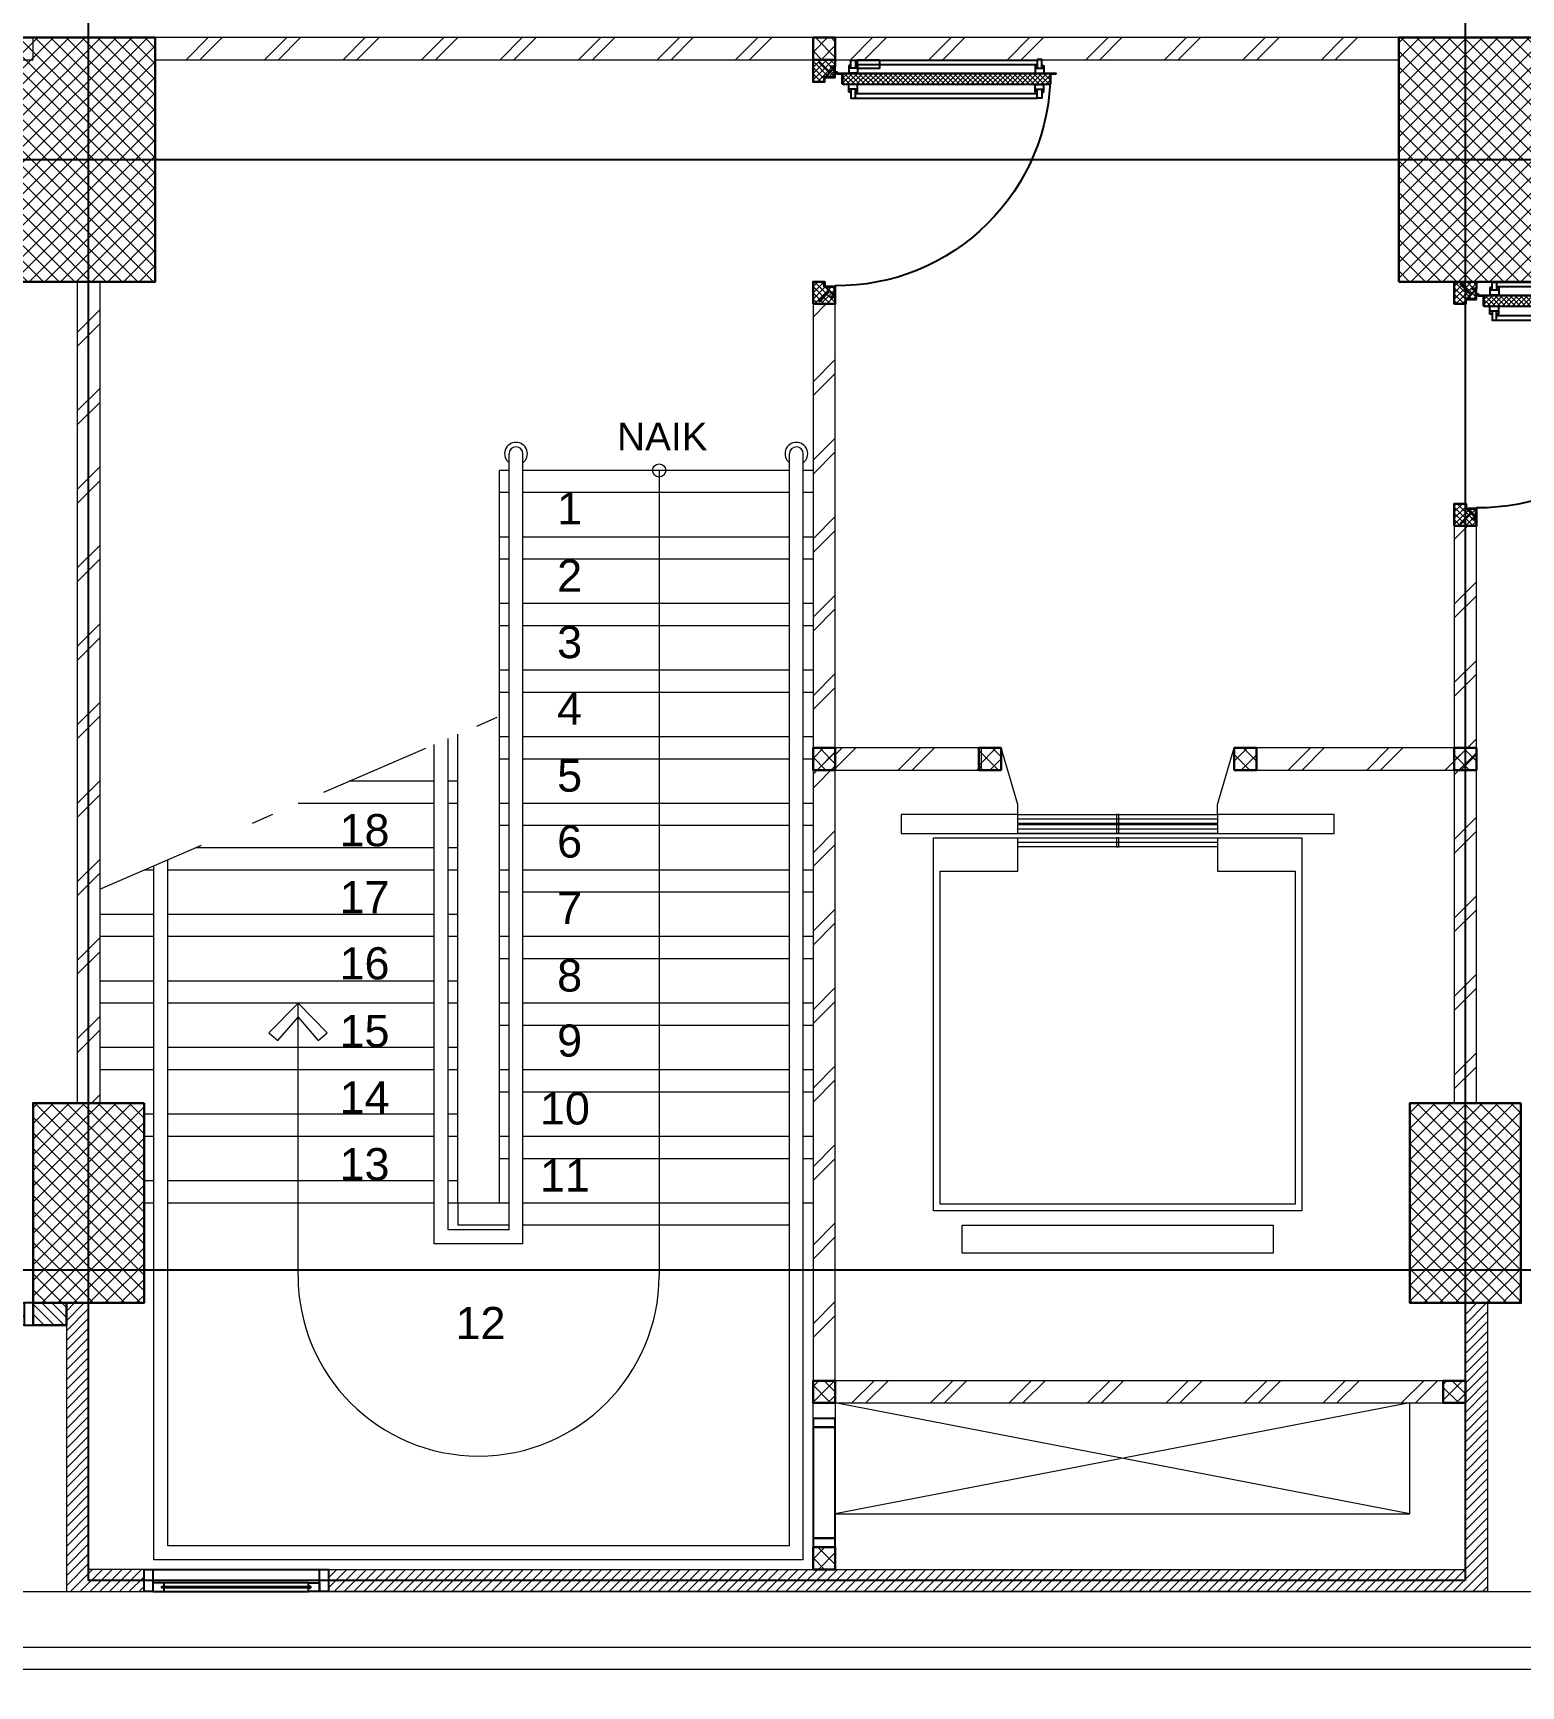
# Model space of a CAD drawing. Header units: inches. Extents: x 0 to 558, y -1 to 295.
# Drawn here: x 305.14 to 311.84, y 131.8 to 139.24 of the extents above; entities that cross this region are included whole.
import ezdxf

# ---------------------------------------------------------------- set-up
doc = ezdxf.new("R2010")
doc.units = ezdxf.units.IN
doc.header["$MEASUREMENT"] = 0
doc.linetypes.add('DASHDOT', pattern=[1, 0.5, -0.25, 0, -0.25])
for name, color, linetype, lineweight in [('ars', 11, 'Continuous', 0), ('ars @ 1', 11, 'Continuous', 0), ('ARSIR', 31, 'Continuous', 5), ('ARSIR BETON', 8, 'Continuous', 5), ('KOL', 1, 'Continuous', 30), ('KOLOM', 4, 'Continuous', 9), ('lan', 7, 'Continuous', 15), ('LIFT', 15, 'Continuous', 15), ('NOT', 7, 'Continuous', 20), ('RUMPUT', 93, 'Continuous', 0), ('SANITAIR', 15, 'Continuous', 9), ('Stair', 7, 'Continuous', 15), ('tem', 5, 'Continuous', 20)]:
    doc.layers.add(name, color=color, linetype=linetype, lineweight=lineweight)
doc.layers.add('as', color=1, linetype='Continuous', plot=False)
for name, color, linetype in [('HID', 1, 'Continuous'), ('Kusen', 30, 'Continuous'), ('STL', 6, 'Continuous')]:
    doc.layers.add(name, color=color, linetype=linetype)
doc.styles.add('RM25', font='arial.ttf')
doc.styles.get("Standard").update_dxf_attribs({"font": 'arial.ttf'})
pattern_1 = [(45, (1595.51912, -394.8452), (-0.176776695, 0.176776695), []), (45, (1595.58162, -394.8452), (-0.176776695, 0.176776695), [])]
pattern_2 = [(225, (1.1, 1e-06), (-0.014142, 0.014142), []), (135, (1.1, 1e-06), (0.014142, 0.014142), [])]
pattern_3 = [(315, (-2e-13, 1e-06), (0.014142, 0.014142), []), (45, (-2e-13, 1e-06), (-0.014142, 0.014142), [])]
pattern_4 = [(86.66969, (37.0798, 226.14725), (-0.5066041, 0.569206), [0.142875, -0.934755]), (41.66969, (37.0798, 226.14725), (-0.5066045, 0.5692064), [0.142875, -0.619125]), (131.66969, (37.0798, 226.14725), (-0.5692064, -0.5066045), [0.142875, -0.619125])]

# ---------------------------------------------------------------- blocks, each defined once
blk = doc.blocks.new('k1')
at = {"layer": 'ars'}
h = blk.add_hatch(dxfattribs=at)
h.set_pattern_fill('_USER', color=256, scale=0.05, angle=45, double=1, pattern_type=0)
h.set_pattern_definition([(45, (0, -5), (-0.03535534, 0.03535534), []), (135, (0, -5), (-0.03535534, -0.03535534), [])])
h.paths.add_polyline_path([(-0.3, -0.55), (0.3, -0.55), (0.3, 0.55), (-0.3, 0.55)])
at = {"layer": 'KOL'}
blk.add_lwpolyline([(-0.3, -0.55), (0.3, -0.55), (0.3, 0.55), (-0.3, 0.55)], close=True, dxfattribs=at)
blk = doc.blocks.new('K 10.10')
at = {"layer": 'ars'}
h = blk.add_hatch(dxfattribs=at)
h.set_pattern_fill('_USER', color=256, scale=0.05, angle=45, double=1, pattern_type=0)
h.set_pattern_definition([(45, (0, 0), (-0.035355339, 0.035355339), []), (135, (0, 0), (-0.035355339, -0.035355339), [])])
h.paths.add_polyline_path([(1560.5383, 1380.4069), (1560.6383, 1380.4069), (1560.6383, 1380.5069), (1560.5383, 1380.5069)])
at = {"layer": 'KOL'}
blk.add_lwpolyline([(1560.5383, 1380.4069), (1560.6383, 1380.4069), (1560.6383, 1380.5069), (1560.5383, 1380.5069)], close=True, dxfattribs=at)
blk = doc.blocks.new('LIFT PENUMPANG')
at = {"layer": 'LIFT'}
for points in [[(-0.7051, 1.955), (-0.7051, 1.83), (0.6949, 1.83), (0.6949, 1.955)], [(-0.8351, 1.765), (-0.8351, 0.085), (0.8249, 0.085), (0.8249, 1.765)], [(-0.8051, 1.735), (-0.8051, 0.235), (-0.4551, 0.235), (-0.4551, 0.085), (0.4449, 0.085), (0.4449, 0.235), (0.7949, 0.235), (0.7949, 1.735)], [(-0.4551, 0.085), (0.4449, 0.085), (0.4449, 0.125), (-0.4551, 0.125)], [(-0.4551, 0.105), (0.4449, 0.105), (0.4449, 0.125), (-0.4551, 0.125)], [(-0.0103, 0.125), (0, 0.125), (0, 0.085), (-0.0103, 0.085)], [(-0.4551, 0.025), (0.4449, 0.025), (0.4449, 0.065), (-0.4551, 0.065)], [(-0.4551, 0.045), (0.4449, 0.045), (0.4449, 0.065), (-0.4551, 0.065)], [(-0.4551, -0.02), (0.4449, -0.02), (0.4449, 0.02), (-0.4551, 0.02)], [(-0.4551, 0), (0.4449, 0), (0.4449, 0.02), (-0.4551, 0.02)], [(-0.0103, 0.065), (0, 0.065), (0, 0.025), (-0.0103, 0.025)], [(-0.0103, 0.02), (0, 0.02), (0, -0.02), (-0.0103, -0.02)]]:
    blk.add_lwpolyline(points, close=True, dxfattribs=at)
for points in [[(-0.4551, -0.02), (-0.9801, -0.02), (-0.9801, 0.065), (0.9699, 0.065), (0.9699, -0.02), (0.4449, -0.02)], [(-0.4551, -0.02), (-0.4551, -0.065), (-0.5301, -0.32)], [(0.4449, -0.02), (0.4449, -0.065), (0.5199, -0.32)]]:
    blk.add_lwpolyline(points, dxfattribs=at)
at = {"layer": 'KOLOM', "extrusion": (0, 0, -1), "zscale": -1, "rotation": 270}
blk.add_blockref('K 10.10', (-1379.8768, 1560.3183), dxfattribs=at)
at = {"layer": 'KOLOM', "extrusion": (0, 0, -1), "xscale": -1, "zscale": -1, "rotation": 90}
blk.add_blockref('K 10.10', (1379.887, 1560.3183), dxfattribs=at)
blk = doc.blocks.new('D-P90')
at = {"layer": 'ars'}
h = blk.add_hatch(dxfattribs=at)
h.set_pattern_fill('ANSI37', color=256, scale=0.005, angle=-90, style=0)
h.set_pattern_definition([(45, (-1350.94906, -1248.591899), (0.01122532015, -0.01122532015), []), (315, (-1350.94906, -1248.591899), (-0.01122532015, -0.01122532015), [])])
h.paths.add_polyline_path([(0.009, -0.1833, -0.414214), (0.01, -0.1843), (0.01, -1.1162, -0.414214), (0.009, -1.1172), (-0.0345, -1.1172, 0.414214), (-0.037, -1.1197), (-0.037, -1.142, -1), (-0.0385, -1.142), (-0.0385, -0.1585, -1), (-0.037, -0.1585), (-0.037, -0.1808, 0.414214), (-0.0345, -0.1833)])
at = {"layer": 'as'}
for p, q in [((-0.0395, -0.1577), (-0.0457, -0.1577)), ((-0.0425, -0.1608), (-0.0425, -0.1546))]:
    blk.add_line(p, q, dxfattribs=at)
at = {"layer": 'HID'}
for p, q in [((-0.0437, -0.1248), (-0.0915, -0.077)), ((-0.0423, -0.1234), (-0.0907, -0.075)), ((-0.0657, -0.147), (-0.023, -0.1043)), ((-0.0628, -0.147), (-0.023, -0.1072)), ((0.9657, -0.147), (0.923, -0.1043)), ((0.9628, -0.147), (0.923, -0.1072)), ((0.9423, -0.1234), (0.9907, -0.075)), ((0.9437, -0.1248), (0.9915, -0.077))]:
    blk.add_line(p, q, dxfattribs=at)
for points in [[(-0.0439, -0.1252), (-0.044, -0.1251), (-0.042, -0.1231), (-0.0419, -0.1232)], [(0.9439, -0.1252), (0.944, -0.1251), (0.942, -0.1231), (0.9419, -0.1232)]]:
    blk.add_lwpolyline(points, dxfattribs=at)
at = {"layer": 'KOL'}
blk.add_line((0.97, -0.13), (0.97, -0.15), dxfattribs=at)
at = {"layer": 'Kusen', "ltscale": 2}
for p, q in [((-0.0986, -0.2206), (-0.0986, -1.0599)), ((-0.074, -0.2106), (-0.04, -0.2106)), ((-0.074, -0.2206), (-0.074, -0.2106)), ((-0.0615, -0.2506), (-0.0615, -0.2106)), ((-0.04, -0.2506), (-0.04, -0.2106)), ((0.0455, -0.2106), (0.0115, -0.2106)), ((0.0115, -0.2506), (0.0115, -0.2106)), ((0.033, -0.2506), (0.033, -0.2106)), ((0.0455, -0.2206), (0.0455, -0.2106)), ((0.0728, -0.2206), (0.0728, -1.0599)), ((-0.0786, -0.2406), (-0.0786, -1.0599)), ((-0.074, -0.2506), (-0.074, -0.2406)), ((-0.074, -0.2506), (-0.04, -0.2506)), ((0.0455, -0.2506), (0.0115, -0.2506)), ((0.0455, -0.2506), (0.0455, -0.2406)), ((0.0528, -0.2406), (0.0528, -1.0599)), ((-0.074, -1.0499), (-0.04, -1.0499)), ((-0.074, -1.0499), (-0.074, -1.0599)), ((-0.074, -1.0799), (-0.074, -1.0899)), ((-0.074, -1.0899), (-0.04, -1.0899)), ((-0.0615, -1.0499), (-0.0615, -1.0899)), ((-0.04, -1.0499), (-0.04, -1.0899)), ((0.0455, -1.0499), (0.0115, -1.0499)), ((0.0115, -1.0499), (0.0115, -1.0899)), ((0.0455, -1.0899), (0.0115, -1.0899)), ((0.033, -1.0499), (0.033, -1.0899)), ((0.0455, -1.0499), (0.0455, -1.0599)), ((0.0455, -1.0799), (0.0455, -1.0899))]:
    blk.add_line(p, q, dxfattribs=at)
at = {"layer": 'Kusen'}
for p, q in [((-0.0422, -0.1567), (-0.0378, -0.1577)), ((-0.0419, -0.1553), (-0.0376, -0.1562))]:
    blk.add_line(p, q, dxfattribs=at)
at = {"layer": 'Kusen', "ltscale": 2}
for points in [[(-0.0986, -0.2406), (-0.0615, -0.2406), (-0.0615, -0.2206), (-0.0986, -0.2206), (-0.0986, -0.2406)], [(0.0728, -0.2406), (0.033, -0.2406), (0.033, -0.2206), (0.0728, -0.2206), (0.0728, -0.2406)], [(-0.1013, -1.0599), (-0.0615, -1.0599), (-0.0615, -1.0799), (-0.1013, -1.0799), (-0.1013, -1.0599)], [(0.0728, -1.0599), (0.033, -1.0599), (0.033, -1.0799), (0.0728, -1.0799), (0.0728, -1.0599)]]:
    blk.add_lwpolyline(points, dxfattribs=at)
at = {"layer": 'Kusen'}
blk.add_circle((-0.0425, -0.1577), 0.001, dxfattribs=at)
for radius, start, end in [(0.0025, 75.78042, 11.38506), (0.9611, 270, 0.45972)]:
    blk.add_arc((-0.0425, -0.1577), radius, start, end, dxfattribs=at)
at = {"layer": 'STL'}
for p, q in [((-0.0385, -0.1585), (-0.0385, -1.142)), ((-0.037, -0.1808), (-0.037, -0.1585)), ((-0.0345, -0.1833), (0.009, -0.1833)), ((0.01, -0.1843), (0.01, -1.1162)), ((-0.037, -1.1197), (-0.037, -1.142)), ((-0.0345, -1.1172), (0.009, -1.1172))]:
    blk.add_line(p, q, dxfattribs=at)
for points in [[(0, -0.1002), (0, -0.1032), (-0.0185, -0.1032, 0.414214), (-0.02, -0.1047), (-0.02, -0.148, -0.414214), (-0.022, -0.15), (-0.068, -0.15, -0.414214), (-0.07, -0.148), (-0.07, -0.13), (-0.067, -0.13), (-0.067, -0.1455, 0.414214), (-0.0655, -0.147), (-0.0245, -0.147, 0.414214), (-0.023, -0.1455), (-0.023, -0.1022, -0.414214), (-0.021, -0.1002)], [(0.9, -0.1002), (0.9, -0.1032), (0.9185, -0.1032, -0.414214), (0.92, -0.1047), (0.92, -0.148, 0.414214), (0.922, -0.15), (0.968, -0.15, 0.414214), (0.97, -0.148), (0.97, -0.13), (0.967, -0.13), (0.967, -0.1455, -0.414214), (0.9655, -0.147), (0.9245, -0.147, -0.414214), (0.923, -0.1455), (0.923, -0.1022, 0.414214), (0.921, -0.1002)]]:
    blk.add_lwpolyline(points, format="xyb", close=True, dxfattribs=at)
blk.add_lwpolyline([(0.009, -0.1818), (-0.0345, -0.1818, -0.414214), (-0.0355, -0.1808), (-0.0355, -0.1585, 1), (-0.04, -0.1585), (-0.04, -1.142, 1), (-0.0355, -1.142), (-0.0355, -1.1197, -0.414214), (-0.0345, -1.1187), (0.009, -1.1187, 0.414214), (0.0115, -1.1162), (0.0115, -0.1843)], format="xyb", dxfattribs=at)
for centre, radius, start, end in [((-0.0377, -0.1585), 0.00075, 0, 180), ((-0.0345, -0.1808), 0.0025, 180, 270), ((0.009, -0.1843), 0.0025, 360, 90), ((0.009, -0.1843), 0.001, 360, 90), ((0.009, -1.1162), 0.001, 270, 0), ((-0.0377, -1.142), 0.00075, 180, 0), ((-0.0345, -1.1197), 0.0025, 90, 180)]:
    blk.add_arc(centre, radius, start, end, dxfattribs=at)
blk = doc.blocks.new('PINTU DARURAT')
at = {"layer": 'ARSIR'}
h = blk.add_hatch(dxfattribs=at)
h.set_pattern_fill('_USER', color=256, scale=0.02, angle=315, style=0, double=1, pattern_type=0)
h.set_pattern_definition(pattern_3)
edge = h.paths.add_edge_path()
edge.add_line((0, 0), (0.1, 0))
edge.add_line((0.1, 0), (0.1, 0.0502))
edge.add_line((0.1, 0.0502), (0.077, 0.0502))
edge.add_line((0.077, 0.0502), (0.077, 0.0955))
edge.add_arc((0.0755, 0.0955), 0.0015, 360, 450)
edge.add_line((0.0755, 0.097), (0.0345, 0.097))
edge.add_arc((0.0345, 0.0955), 0.0015, 90, 180)
edge.add_line((0.033, 0.0955), (0.033, 0.08))
edge.add_line((0.033, 0.08), (0.03, 0.08))
edge.add_line((0.03, 0.08), (0.03, 0.1))
edge.add_line((0.03, 0.1), (0, 0.1))
edge.add_line((0, 0.1), (0, 0))
h = blk.add_hatch(dxfattribs=at)
h.set_pattern_fill('_USER', color=256, scale=0.02, angle=315, style=0, double=1, pattern_type=0)
h.set_pattern_definition(pattern_3)
edge = h.paths.add_edge_path()
edge.add_line((0, 0), (0.1, 0))
edge.add_line((0.1, 0), (0.1, 0.0502))
edge.add_line((0.1, 0.0502), (0.077, 0.0502))
edge.add_line((0.077, 0.0502), (0.077, 0.0955))
edge.add_arc((0.0755, 0.0955), 0.0015, 360, 450)
edge.add_line((0.0755, 0.097), (0.0345, 0.097))
edge.add_arc((0.0345, 0.0955), 0.0015, 90, 180)
edge.add_line((0.033, 0.0955), (0.033, 0.08))
edge.add_line((0.033, 0.08), (0.03, 0.08))
edge.add_line((0.03, 0.08), (0.03, 0.1))
edge.add_line((0.03, 0.1), (0, 0.1))
edge.add_line((0, 0.1), (0, 0))
h = blk.add_hatch(dxfattribs=at)
h.set_pattern_fill('_USER', color=256, scale=0.02, angle=315, style=0, double=1, pattern_type=0)
h.set_pattern_definition(pattern_2)
edge = h.paths.add_edge_path()
edge.add_line((1.1, 0), (1, 0))
edge.add_line((1, 0), (1, 0.0502))
edge.add_line((1, 0.0502), (1.023, 0.0502))
edge.add_line((1.023, 0.0502), (1.023, 0.0955))
edge.add_arc((1.0245, 0.0955), 0.0015, -630, -540, ccw=False)
edge.add_line((1.0245, 0.097), (1.0655, 0.097))
edge.add_arc((1.0655, 0.0955), 0.0015, -360, -270, ccw=False)
edge.add_line((1.067, 0.0955), (1.067, 0.08))
edge.add_line((1.067, 0.08), (1.07, 0.08))
edge.add_line((1.07, 0.08), (1.07, 0.1))
edge.add_line((1.07, 0.1), (1.1, 0.1))
edge.add_line((1.1, 0.1), (1.1, 0))
h = blk.add_hatch(dxfattribs=at)
h.set_pattern_fill('_USER', color=256, scale=0.02, angle=315, style=0, double=1, pattern_type=0)
h.set_pattern_definition(pattern_2)
edge = h.paths.add_edge_path()
edge.add_line((1.1, 0), (1, 0))
edge.add_line((1, 0), (1, 0.0502))
edge.add_line((1, 0.0502), (1.023, 0.0502))
edge.add_line((1.023, 0.0502), (1.023, 0.0955))
edge.add_arc((1.0245, 0.0955), 0.0015, -630, -540, ccw=False)
edge.add_line((1.0245, 0.097), (1.0655, 0.097))
edge.add_arc((1.0655, 0.0955), 0.0015, -360, -270, ccw=False)
edge.add_line((1.067, 0.0955), (1.067, 0.08))
edge.add_line((1.067, 0.08), (1.07, 0.08))
edge.add_line((1.07, 0.08), (1.07, 0.1))
edge.add_line((1.07, 0.1), (1.1, 0.1))
edge.add_line((1.1, 0.1), (1.1, 0))
at = {"layer": 'KOL'}
blk.add_line((1.1, 0.1), (1.1, 0), dxfattribs=at)
blk.add_line((1.1, 0.1), (1.1, 0), dxfattribs=at)
blk.add_line((1.1, 0.1), (1.1, 0), dxfattribs=at)
blk.add_line((1.1, 0.1), (1.1, 0), dxfattribs=at)
for points in [[(0, 0), (0.1, 0), (0.1, 0.0502), (0.077, 0.0502), (0.077, 0.0955, 0.414214), (0.0755, 0.097), (0.0345, 0.097, 0.414214), (0.033, 0.0955), (0.033, 0.08), (0.03, 0.08), (0.03, 0.1), (0, 0.1)], [(0, 0), (0.1, 0), (0.1, 0.0502), (0.077, 0.0502), (0.077, 0.0955, 0.414214), (0.0755, 0.097), (0.0345, 0.097, 0.414214), (0.033, 0.0955), (0.033, 0.08), (0.03, 0.08), (0.03, 0.1), (0, 0.1)], [(1.1, 0), (1, 0), (1, 0.0502), (1.023, 0.0502), (1.023, 0.0955, -0.414214), (1.0245, 0.097), (1.0655, 0.097, -0.414214), (1.067, 0.0955), (1.067, 0.08), (1.07, 0.08), (1.07, 0.1), (1.1, 0.1)], [(1.1, 0), (1, 0), (1, 0.0502), (1.023, 0.0502), (1.023, 0.0955, -0.414214), (1.0245, 0.097), (1.0655, 0.097, -0.414214), (1.067, 0.0955), (1.067, 0.08), (1.07, 0.08), (1.07, 0.1), (1.1, 0.1)]]:
    blk.add_lwpolyline(points, format="xyb", close=True, dxfattribs=at)
at = {"layer": 'Kusen', "xscale": -1, "rotation": 180}
blk.add_blockref('D-P90', (0.1, -0.05), dxfattribs=at)
blk = doc.blocks.new('k3')
at = {"layer": 'ars'}
h = blk.add_hatch(dxfattribs=at)
h.set_pattern_fill('_USER', color=256, scale=0.05, angle=45, double=1, pattern_type=0)
h.set_pattern_definition([(45, (0, -5.05), (-0.03535534, 0.03535534), []), (135, (0, -5.05), (-0.03535534, -0.03535534), [])])
h.paths.add_polyline_path([(-0.25, -0.45), (0.25, -0.45), (0.25, 0.45), (-0.25, 0.45)])
at = {"layer": 'KOL'}
blk.add_lwpolyline([(-0.25, -0.45), (0.25, -0.45), (0.25, 0.45), (-0.25, 0.45)], close=True, dxfattribs=at)
blk = doc.blocks.new('T. J2')
at = {"layer": 'Kusen'}
for p, q in [((-0.3692, 0.1), (0.2808, 0.1)), ((-0.4192, 0), (0.3308, 0)), ((0.2808, 0.06), (-0.3692, 0.06))]:
    blk.add_line(p, q, dxfattribs=at)
for points in [[(-0.4592, 0), (-0.4192, 0), (-0.4192, 0.1), (-0.4592, 0.1)], [(0.3308, 0), (0.3708, 0), (0.3708, 0.1), (0.3308, 0.1)]]:
    blk.add_lwpolyline(points, close=True, dxfattribs=at)
for points in [[(-0.3692, 0.0775), (-0.3692, 0.06), (-0.4192, 0.06), (-0.4192, 0.1), (-0.3692, 0.1), (-0.3692, 0.0825), (-0.3792, 0.0825), (-0.3792, 0.0775), (-0.3692, 0.0775)], [(0.2808, 0.0775), (0.2808, 0.06), (0.3308, 0.06), (0.3308, 0.1), (0.2808, 0.1), (0.2808, 0.0825), (0.2908, 0.0825), (0.2908, 0.0775), (0.2808, 0.0775)]]:
    blk.add_lwpolyline(points, dxfattribs=at)
at = {"layer": 'Kusen', "color": 141}
blk.add_lwpolyline([(-0.3792, 0.0775), (0.2908, 0.0775), (0.2908, 0.0825), (-0.3792, 0.0825)], close=True, dxfattribs=at)
blk = doc.blocks.new('P.SHAFT')
for points in [[(-0.05, 0.54), (-0.05, 0.58), (0.05, 0.58), (0.05, 0.54)], [(-0.05, 0.04), (-0.05, 0.54), (0.05, 0.54), (0.05, 0.04)], [(-0.05, 0), (-0.05, 0.04), (0.05, 0.04), (0.05, 0)]]:
    blk.add_lwpolyline(points, close=True)
blk = doc.blocks.new('BV 241')
at = {"layer": 'Kusen'}
for p, q in [((-1.115, 0.1), (-0.465, 0.1)), ((0.325, 0.1), (-0.325, 0.1)), ((1.115, 0.1), (0.465, 0.1)), ((-0.415, 0), (-1.165, 0)), ((-0.465, 0.06), (-1.115, 0.06)), ((-0.375, 0), (0.375, 0)), ((-0.325, 0.06), (0.325, 0.06)), ((0.465, 0.06), (1.115, 0.06)), ((0.415, 0), (1.165, 0))]:
    blk.add_line(p, q, dxfattribs=at)
for points in [[(-1.205, 0), (-1.165, 0), (-1.165, 0.1), (-1.205, 0.1)], [(-0.375, 0), (-0.415, 0), (-0.415, 0.1), (-0.375, 0.1)], [(0.415, 0), (0.375, 0), (0.375, 0.1), (0.415, 0.1)], [(1.205, 0), (1.165, 0), (1.165, 0.1), (1.205, 0.1)]]:
    blk.add_lwpolyline(points, close=True, dxfattribs=at)
for points in [[(-1.115, 0.0775), (-1.115, 0.06), (-1.165, 0.06), (-1.165, 0.1), (-1.115, 0.1), (-1.115, 0.0825), (-1.125, 0.0825), (-1.125, 0.0775), (-1.115, 0.0775)], [(-0.465, 0.0775), (-0.465, 0.06), (-0.415, 0.06), (-0.415, 0.1), (-0.465, 0.1), (-0.465, 0.0825), (-0.455, 0.0825), (-0.455, 0.0775), (-0.465, 0.0775)], [(-0.325, 0.0775), (-0.325, 0.06), (-0.375, 0.06), (-0.375, 0.1), (-0.325, 0.1), (-0.325, 0.0825), (-0.335, 0.0825), (-0.335, 0.0775), (-0.325, 0.0775)], [(0.325, 0.0775), (0.325, 0.06), (0.375, 0.06), (0.375, 0.1), (0.325, 0.1), (0.325, 0.0825), (0.335, 0.0825), (0.335, 0.0775), (0.325, 0.0775)], [(0.465, 0.0775), (0.465, 0.06), (0.415, 0.06), (0.415, 0.1), (0.465, 0.1), (0.465, 0.0825), (0.455, 0.0825), (0.455, 0.0775), (0.465, 0.0775)], [(1.115, 0.0775), (1.115, 0.06), (1.165, 0.06), (1.165, 0.1), (1.115, 0.1), (1.115, 0.0825), (1.125, 0.0825), (1.125, 0.0775), (1.115, 0.0775)]]:
    blk.add_lwpolyline(points, dxfattribs=at)
at = {"layer": 'Kusen', "color": 141}
for points in [[(-1.125, 0.0775), (-0.455, 0.0775), (-0.455, 0.0825), (-1.125, 0.0825)], [(0.335, 0.0775), (-0.335, 0.0775), (-0.335, 0.0825), (0.335, 0.0825)], [(1.125, 0.0775), (0.455, 0.0775), (0.455, 0.0825), (1.125, 0.0825)]]:
    blk.add_lwpolyline(points, close=True, dxfattribs=at)
blk = doc.blocks.new('DEN-1 BLOK 2')
at = {"layer": 'ars'}
h = blk.add_hatch(dxfattribs=at)
h.set_pattern_fill('TEMBOK', color=256, scale=0.25)
h.set_pattern_definition([(45, (2e-09, -0.345), (-0.1767767, 0.1767767), []), (45, (0.0625, -0.345), (-0.1767767, 0.1767767), [])])
h.paths.add_polyline_path([(9.75, 5.205), (12.15, 5.205), (12.15, 5.105), (9.75, 5.105)])
h = blk.add_hatch(dxfattribs=at)
h.set_pattern_fill('TEMBOK', color=256, scale=0.25)
h.set_pattern_definition([(45, (6.2, -0.345), (-0.1767767, 0.1767767), []), (45, (6.2625, -0.345), (-0.1767767, 0.1767767), [])])
h.paths.add_polyline_path([(15.6622, 5.205), (15.6622, 5.105), (12.7, 5.105), (12.7, 5.205)])
h = blk.add_hatch(dxfattribs=at)
h.set_pattern_fill('TEMBOK', color=256, scale=0.25)
h.set_pattern_definition([(45, (8.83783, -0.345), (-0.1767767, 0.1767767), []), (45, (8.90033, -0.345), (-0.1767767, 0.1767767), [])])
h.paths.add_polyline_path([(18.3, 5.205), (18.3, 5.105), (15.7622, 5.105), (15.7622, 5.205)])
h = blk.add_hatch(dxfattribs=at)
h.set_pattern_fill('ANSI31', color=256, scale=0.01, style=0)
h.set_pattern_definition([(315, (-2.77, -0.495), (-0.02245064, -0.02245064), [])])
h.paths.add_polyline_path([(12.15, -0.495), (12.3, -0.495), (12.3, -0.595), (12.15, -0.595)])
h = blk.add_hatch(dxfattribs=at)
h.set_pattern_fill('ANSI31', color=256, scale=0.25, style=0)
h.set_pattern_definition([(225, (12.65, -0.495), (0.0220971, -0.0220971), [])])
edge = h.paths.add_edge_path()
edge.add_line((12.3, -0.495), (12.3, -1.795))
edge.add_line((12.3, -1.795), (12.65, -1.795))
edge.add_line((12.65, -1.795), (12.65, -1.695))
edge.add_line((12.65, -1.695), (12.4, -1.695))
edge.add_line((12.4, -1.695), (12.4, -0.495))
edge.add_line((12.4, -0.495), (12.3, -0.495))
h = blk.add_hatch(dxfattribs=at)
h.set_pattern_fill('ANSI31', color=256, scale=0.25, style=0)
h.set_pattern_definition([(225, (18.699998, -0.495), (0.02209709, -0.02209709), [])])
h.paths.add_polyline_path([(13.48, -1.795), (13.48, -1.695), (18.6, -1.695), (18.6, -0.495), (18.7, -0.495), (18.7, -1.795)])
at = {"layer": 'ars @ 1'}
h = blk.add_hatch(dxfattribs=at)
h.set_pattern_fill('TEMBOK', color=256, scale=0.25)
h.set_pattern_definition(pattern_1)
h.paths.add_polyline_path([(12.35, 4.105), (12.45, 4.105), (12.45, 0.405), (12.35, 0.405)])
h = blk.add_hatch(dxfattribs=at)
h.set_pattern_fill('TEMBOK', color=256, scale=0.25)
h.set_pattern_definition([(45, (1595.51912, -394.8452), (-0.176776695, 0.176776695), []), (45, (1595.58162, -394.8452), (-0.176776695, 0.176776695), [])])
h.paths.add_polyline_path([(15.7622, 4.005), (15.6622, 4.005), (15.6622, -0.845), (15.7622, -0.845)])
h = blk.add_hatch(dxfattribs=at)
h.set_pattern_fill('TEMBOK', color=256, scale=0.25)
h.set_pattern_definition(pattern_1)
h.paths.add_polyline_path([(18.65, 3.005), (18.55, 3.005), (18.55, 0.405), (18.65, 0.405)])
h = blk.add_hatch(dxfattribs=at)
h.set_pattern_fill('TEMBOK', color=256, scale=0.25)
h.set_pattern_definition([(45, (1595.53129, -394.8452), (-0.176776695, 0.176776695), []), (45, (1595.59379, -394.8452), (-0.176776695, 0.176776695), [])])
h.paths.add_polyline_path([(15.7622, 2.005), (15.7622, 1.905), (16.4211, 1.905), (16.4211, 2.005)])
h = blk.add_hatch(dxfattribs=at)
h.set_pattern_fill('TEMBOK', color=256, scale=0.25)
h.set_pattern_definition(pattern_1)
h.paths.add_polyline_path([(17.6589, 2.005), (17.6589, 1.905), (18.55, 1.905), (18.55, 2.005)])
h = blk.add_hatch(dxfattribs=at)
h.set_pattern_fill('TEMBOK', color=256, scale=0.25)
h.set_pattern_definition([(45, (-116.45885, -3.00558), (-0.1767767, 0.1767767), []), (45, (-116.39635, -3.00558), (-0.1767767, 0.1767767), [])])
h.paths.add_polyline_path([(18.5, -0.945), (18.5, -0.845), (15.7622, -0.845), (15.7622, -0.945)])
at = {"layer": 'ars'}
for p, q in [((14.2934, -0.1662), (14.2934, 3.33)), ((14.3559, -0.2287), (14.3559, 3.33)), ((15.5559, -1.5887), (15.5559, 3.33)), ((15.6184, -1.6512), (15.6184, 3.33)), ((14.2934, 3.155), (14.2497, 3.155)), ((15.5559, 3.155), (14.3559, 3.155)), ((15.6622, 3.155), (15.6184, 3.155)), ((14.2934, 2.855), (14.2497, 2.855)), ((15.5559, 2.855), (14.3559, 2.855)), ((15.6622, 2.855), (15.6184, 2.855)), ((14.2934, 2.555), (14.2497, 2.555)), ((15.5559, 2.555), (14.3559, 2.555)), ((15.6622, 2.555), (15.6184, 2.555)), ((14.2934, 2.255), (14.2497, 2.255)), ((15.5559, 2.255), (14.3559, 2.255)), ((15.6622, 2.255), (15.6184, 2.255)), ((13.9563, -0.2287), (13.9563, 2.0204)), ((14.0188, -0.1662), (14.0188, 2.0475)), ((14.2934, 1.955), (14.2497, 1.955)), ((15.5559, 1.955), (14.3559, 1.955)), ((15.6622, 1.955), (15.6184, 1.955)), ((13.9563, 1.855), (13.5741, 1.855)), ((14.0625, 1.855), (14.0188, 1.855)), ((14.2934, 1.655), (14.2497, 1.655)), ((15.5559, 1.655), (14.3559, 1.655)), ((15.6622, 1.655), (15.6184, 1.655)), ((12.7563, -1.5887), (12.7563, 1.501)), ((13.9563, 1.555), (12.881, 1.555)), ((14.0625, 1.555), (14.0188, 1.555)), ((12.6938, -1.6512), (12.6938, 1.4739)), ((14.2934, 1.355), (14.2497, 1.355)), ((15.5559, 1.355), (14.3559, 1.355)), ((15.6622, 1.355), (15.6184, 1.355)), ((12.6938, 1.255), (12.45, 1.255)), ((13.9563, 1.255), (12.7563, 1.255)), ((14.0625, 1.255), (14.0188, 1.255)), ((14.2934, 1.055), (14.2497, 1.055)), ((15.5559, 1.055), (14.3559, 1.055)), ((15.6622, 1.055), (15.6184, 1.055)), ((12.6938, 0.955), (12.45, 0.955)), ((13.9563, 0.955), (12.7563, 0.955)), ((14.0625, 0.955), (14.0188, 0.955)), ((14.2934, 0.755), (14.2497, 0.755)), ((15.5559, 0.755), (14.3559, 0.755)), ((15.6622, 0.755), (15.6184, 0.755)), ((12.6938, 0.655), (12.45, 0.655)), ((13.9563, 0.655), (12.7563, 0.655)), ((14.0625, 0.655), (14.0188, 0.655)), ((14.2934, 0.455), (14.2497, 0.455)), ((15.5559, 0.455), (14.3559, 0.455)), ((15.6622, 0.455), (15.6184, 0.455)), ((12.6938, 0.355), (12.65, 0.355)), ((13.9563, 0.355), (12.7563, 0.355)), ((14.0625, 0.355), (14.0188, 0.355)), ((14.2934, 0.155), (14.2497, 0.155)), ((15.5559, 0.155), (14.3559, 0.155)), ((15.6622, 0.155), (15.6184, 0.155)), ((12.6938, 0.055), (12.65, 0.055)), ((13.9563, 0.055), (12.7563, 0.055)), ((14.0625, 0.055), (14.0188, 0.055)), ((14.0625, -0.045), (14.0625, -0.145)), ((14.2934, -0.145), (14.0625, -0.145)), ((15.5559, -0.145), (14.3559, -0.145)), ((14.2934, -0.1662), (14.0188, -0.1662)), ((14.3559, -0.2287), (13.9563, -0.2287)), ((15.5559, -1.5887), (12.7563, -1.5887)), ((15.6184, -1.6512), (12.6938, -1.6512))]:
    blk.add_line(p, q, dxfattribs=at)
for centre, radius, start, end in [((14.3247, 3.33), 0.0512, 307.57187, 232.42813), ((14.3247, 3.33), 0.0312, 0, 180), ((15.5872, 3.33), 0.0512, 307.57187, 232.42813), ((15.5872, 3.33), 0.0312, 0, 180)]:
    blk.add_arc(centre, radius, start, end, dxfattribs=at)
at = {"layer": 'as'}
for p, q in [((12.4, -1.745), (12.4, 12.755)), ((18.6, -1.745), (18.6, 12.755)), ((0, 4.655), (86.8, 4.655)), ((0, -0.345), (86.8, -0.345)), ((18.6, -1.745), (12.4, -1.745))]:
    blk.add_line(p, q, dxfattribs=at)
at = {"layer": 'KOL'}
blk.add_lwpolyline([(12.15, -0.495), (12.3, -0.495), (12.3, -0.595), (12.15, -0.595)], close=True, dxfattribs=at)
at = {"layer": 'Kusen'}
blk.add_lwpolyline([(15.9622, 5.105), (15.9622, 5.065), (15.8622, 5.065), (15.8622, 5.105)], close=True, dxfattribs=at)
at = {"layer": 'lan'}
for p, q in [((14.2934, 3.255), (14.2497, 3.255)), ((14.2497, -0.045), (14.2497, 3.255)), ((15.5559, 3.255), (14.3559, 3.255)), ((14.9691, 3.255), (14.9691, -0.3716)), ((15.6622, 3.255), (15.6184, 3.255)), ((14.2934, 2.955), (14.2497, 2.955)), ((15.5559, 2.955), (14.3559, 2.955)), ((15.6622, 2.955), (15.6184, 2.955)), ((14.2934, 2.655), (14.2497, 2.655)), ((15.5559, 2.655), (14.3559, 2.655)), ((15.6622, 2.655), (15.6184, 2.655)), ((14.2934, 2.355), (14.2497, 2.355)), ((15.5559, 2.355), (14.3559, 2.355)), ((15.6622, 2.355), (15.6184, 2.355)), ((14.0625, -0.045), (14.0625, 2.0664)), ((14.2934, 2.055), (14.2497, 2.055)), ((15.5559, 2.055), (14.3559, 2.055)), ((15.6622, 2.055), (15.6184, 2.055)), ((13.9563, 1.755), (13.343, 1.755)), ((14.0625, 1.755), (14.0188, 1.755)), ((14.2934, 1.755), (14.2497, 1.755)), ((15.5559, 1.755), (14.3559, 1.755)), ((15.6622, 1.755), (15.6184, 1.755)), ((12.6938, 1.455), (12.65, 1.455)), ((13.9563, 1.455), (12.7563, 1.455)), ((14.0625, 1.455), (14.0188, 1.455)), ((14.2934, 1.455), (14.2497, 1.455)), ((15.5559, 1.455), (14.3559, 1.455)), ((15.6622, 1.455), (15.6184, 1.455)), ((12.6938, 1.155), (12.45, 1.155)), ((13.9563, 1.155), (12.7563, 1.155)), ((14.0625, 1.155), (14.0188, 1.155)), ((14.2934, 1.155), (14.2497, 1.155)), ((15.5559, 1.155), (14.3559, 1.155)), ((15.6622, 1.155), (15.6184, 1.155)), ((12.6938, 0.855), (12.45, 0.855)), ((13.9563, 0.855), (12.7563, 0.855)), ((13.343, -0.3716), (13.343, 0.855)), ((14.0625, 0.855), (14.0188, 0.855)), ((14.2934, 0.855), (14.2497, 0.855)), ((15.5559, 0.855), (14.3559, 0.855)), ((15.6622, 0.855), (15.6184, 0.855)), ((12.6938, 0.555), (12.45, 0.555)), ((13.9563, 0.555), (12.7563, 0.555)), ((14.0625, 0.555), (14.0188, 0.555)), ((14.2934, 0.555), (14.2497, 0.555)), ((15.5559, 0.555), (14.3559, 0.555)), ((15.6622, 0.555), (15.6184, 0.555)), ((12.6938, 0.255), (12.65, 0.255)), ((13.9563, 0.255), (12.7563, 0.255)), ((14.0625, 0.255), (14.0188, 0.255)), ((14.2934, 0.255), (14.2497, 0.255)), ((15.5559, 0.255), (14.3559, 0.255)), ((15.6622, 0.255), (15.6184, 0.255)), ((12.6938, -0.045), (12.65, -0.045)), ((13.9563, -0.045), (12.7563, -0.045)), ((14.2934, -0.045), (14.0188, -0.045)), ((15.5559, -0.045), (14.3559, -0.045)), ((15.6622, -0.045), (15.6184, -0.045)), ((0.45, -1.795), (86.35, -1.795))]:
    blk.add_line(p, q, dxfattribs=at)
at = {"layer": 'lan', "linetype": 'DASHDOT'}
blk.add_line((12.45, 1.3684), (14.2761, 2.1589), dxfattribs=at)
at = {"layer": 'lan', "linetype": 'Continuous'}
for p, q in [((18.35, -1.445), (18.35, -0.945)), ((15.7622, -1.445), (18.35, -1.445))]:
    blk.add_line(p, q, dxfattribs=at)
at = {"layer": 'lan', "ltscale": 2}
blk.add_lwpolyline([(13.4344, 0.6871), (13.4738, 0.7212), (13.343, 0.855), (13.2122, 0.7213), (13.2516, 0.6872), (13.343, 0.7927), (13.4344, 0.6871)], close=True, dxfattribs=at)
at = {"layer": 'lan', "linetype": 'Continuous'}
for points in [[(18.35, -1.445), (15.7622, -0.945)], [(18.35, -0.945), (15.7622, -1.445)]]:
    blk.add_lwpolyline(points, dxfattribs=at)
at = {"layer": 'lan'}
blk.add_arc((14.1561, -0.3716), 0.813, 180, 0, dxfattribs=at)
at = {"layer": 'SANITAIR'}
for p, q in [((0.45, -2.045), (86.35, -2.045)), ((0.45, -2.145), (86.35, -2.145))]:
    blk.add_line(p, q, dxfattribs=at)
at = {"layer": 'Stair'}
blk.add_circle((14.9691, 3.255), 0.0296, dxfattribs=at)
at = {"layer": 'tem'}
for points in [[(9.75, 5.205), (9.75, 5.105), (12.15, 5.105), (12.15, 5.205)], [(13.48, -1.795), (13.48, -1.695), (18.6, -1.695), (18.6, -0.495), (18.7, -0.495), (18.7, -1.795)], [(18.5, -0.945), (18.5, -0.845), (15.7622, -0.845), (15.7622, -0.945)]]:
    blk.add_lwpolyline(points, close=True, dxfattribs=at)
at = {"layer": 'tem', "ltscale": 2}
for points in [[(12.7, 5.205), (12.7, 5.105), (15.6622, 5.105), (15.6622, 5.205)], [(15.7622, 5.205), (15.7622, 5.105), (18.3, 5.105), (18.3, 5.205)], [(12.35, 4.105), (12.45, 4.105), (12.45, 0.405), (12.35, 0.405)], [(15.7622, 4.005), (15.6622, 4.005), (15.6622, -0.845), (15.7622, -0.845)], [(18.65, 3.005), (18.55, 3.005), (18.55, 0.405), (18.65, 0.405)], [(15.7622, 2.005), (15.7622, 1.905), (16.4211, 1.905), (16.4211, 2.005)], [(17.6589, 2.005), (17.6589, 1.905), (18.55, 1.905), (18.55, 2.005)], [(15.7622, -1.015), (15.6622, -1.015), (15.6622, -0.945), (15.7622, -0.945)]]:
    blk.add_lwpolyline(points, close=True, dxfattribs=at)
at = {"layer": 'tem'}
blk.add_lwpolyline([(12.3, -0.495), (12.3, -1.795), (12.65, -1.795), (12.65, -1.695), (12.4, -1.695), (12.4, -0.495), (12.3, -0.495)], dxfattribs=at)
at = {"color": 2, "rotation": 270}
for p in [(15.6622, 5.105), (18.55, 4.105)]:
    blk.add_blockref('PINTU DARURAT', p, dxfattribs=at)
at = {"xscale": -1, "rotation": 180}
blk.add_blockref('LIFT PENUMPANG', (17.0391, 1.685), dxfattribs=at)
at = {"layer": 'KOL'}
for p in [(12.4, 4.655), (18.6, 4.655)]:
    blk.add_blockref('k1', p, dxfattribs=at)
at = {"layer": 'KOL', "rotation": 180}
for p in [(12.4, -0.045), (18.6, -0.045)]:
    blk.add_blockref('k3', p, dxfattribs=at)
at = {"layer": 'KOLOM', "extrusion": (0, 0, -1), "zscale": -1}
for p in [(-1576.3005, -1375.3019), (-1576.3005, -1381.3519), (-1579.1383, -1381.3519), (-1576.3005, -1382.1019)]:
    blk.add_blockref('K 10.10', p, dxfattribs=at)
at = {"layer": 'KOLOM', "extrusion": (0, 0, -1), "zscale": -1, "rotation": 90}
for p in [(1364.7447, -1558.6333), (1361.8569, -1558.6333)]:
    blk.add_blockref('K 10.10', p, dxfattribs=at)
at = {"layer": 'Kusen', "xscale": -1, "rotation": 180}
for name, p in [('BV 241', (10.945, -0.495)), ('T. J2', (13.1092, -1.695)), ('T. J2', (13.1092, -1.695))]:
    blk.add_blockref(name, p, dxfattribs=at)
at = {"layer": 'Kusen', "color": 2, "xscale": -1, "rotation": 2.279055016707332e-05}
blk.add_blockref('P.SHAFT', (15.7122, -1.595), dxfattribs=at)
at = {"layer": 'NOT', "insert": (14.7523, 3.4703), "char_height": 0.125, "attachment_point": 1, "style": 'RM25'}
blk.add_mtext_dynamic_manual_height_columns('\\pi0.027505;NAIK', width=0.448939, gutter_width=1.25, heights=[0], dxfattribs=at)
at = {"layer": 'NOT', "attachment_point": 7}
for s, insert, char_height in [('1', (14.5099, 3.0121), 0.1448), ('2', (14.5099, 2.7084), 0.1448), ('3', (14.5099, 2.4073), 0.1448), ('4', (14.5099, 2.1094), 0.1448), ('5', (14.5099, 1.8061), 0.1448), ('18', (13.53, 1.5604), 0.14482), ('6', (14.5099, 1.5091), 0.1448), ('17', (13.53, 1.2604), 0.14482), ('7', (14.5099, 1.2122), 0.1448), ('16', (13.53, 0.9604), 0.14482), ('8', (14.5099, 0.9057), 0.1448), ('15', (13.53, 0.6558), 0.14482), ('9', (14.5099, 0.6126), 0.1448), ('14', (13.53, 0.3583), 0.14482), ('10', (14.4325, 0.3069), 0.14482), ('13', (13.53, 0.0556), 0.14482), ('11', (14.4325, 0.0069), 0.14482), ('\\pi0.056192;12', (13.9961, -0.6577), 0.144817)]:
    blk.add_mtext_dynamic_manual_height_columns(s, width=0.304716, gutter_width=1, heights=[0], dxfattribs=dict(at, insert=insert, char_height=char_height))

msp = doc.modelspace()

# ---------------------------------------------------------------- hatches: boundary and pattern name
at = {"layer": 'ARSIR'}
h = msp.add_hatch(dxfattribs=at)
h.set_pattern_fill('AR-HBONE', color=256, scale=0.1, style=0)
h.set_pattern_definition([(48.3303, (269.9467, 118.0756), (-0.0328619, 0.5647301), [1.2, -0.4]), (138.3303, (270.2126, 118.37438), (-0.0328619, 0.5647301), [1.2, -0.4])])
edge = h.paths.add_edge_path()
edge.add_line((395.42, 171.6524), (394.22, 171.6524))
edge.add_line((394.22, 171.6524), (394.22, 133.2715))
edge.add_arc((380.22, 133.2715), 14, 270, 360, ccw=False)
edge.add_line((380.22, 119.2715), (283.2125, 119.2715))
edge.add_line((283.2125, 119.2715), (283.2125, 118.0715))
edge.add_line((283.2125, 118.0715), (380.22, 118.0715))
edge.add_arc((380.22, 133.2715), 15.2, 270, 360)
edge.add_line((395.42, 133.2715), (395.42, 171.6524))
at = {"layer": 'ARSIR BETON'}
h = msp.add_hatch(dxfattribs=at)
h.set_pattern_fill('AR-HBONE', color=256, scale=0.004, style=0)
h.set_pattern_definition([(45, (37.0798, 226.14725), (6e-17, 0.5747364), [1.2192, -0.4064]), (135, (37.36716, 226.4346), (6e-17, 0.5747364), [1.2192, -0.4064])])
edge = h.paths.add_edge_path()
edge.add_arc((191.2828, 190.0679), 14, 90, 180)
edge.add_line((177.2828, 190.0679), (177.2828, 133.2715))
edge.add_arc((191.2827, 133.2715), 14, 179.99992, 263.11919)
edge.add_line((189.6055, 119.3724), (189.6055, 112.3227))
edge.add_line((189.6055, 112.3227), (189.7055, 112.3227))
edge.add_line((189.7055, 112.3227), (189.7055, 112.2227))
edge.add_line((189.7055, 112.2227), (201.7055, 112.2227))
edge.add_line((201.7055, 112.2227), (201.7055, 119.2715))
edge.add_line((201.7055, 119.2715), (380.22, 119.2715))
edge.add_arc((380.22, 133.2715), 14, 270, 360)
edge.add_line((394.22, 133.2715), (394.22, 186.8365))
edge.add_arc((380.07, 186.8365), 14.15, 0.00002, 89.99998)
edge.add_line((380.07, 200.9865), (288.3873, 200.9865))
edge.add_arc((288.3873, 203.9865), 3, 180, 270, ccw=False)
edge.add_line((285.3873, 203.9865), (285.3986, 204.9823))
edge.add_line((285.3986, 204.9823), (271.3873, 205.1475))
edge.add_line((271.3873, 205.1475), (271.3873, 204.9086))
edge.add_arc((270.5466, 204.9086), 0.8408, 270, 359.99999, ccw=False)
edge.add_line((270.5466, 204.0679), (191.2828, 204.0679))
edge = h.paths.add_edge_path()
edge.add_line((191.2672, 197.9562), (265.7566, 197.9585))
edge.add_arc((265.7568, 189.203), 8.7555, 41.343, 90.00169, ccw=False)
edge.add_line((272.3302, 194.9865), (332.5823, 194.9865))
edge.add_line((332.5823, 194.9865), (332.5823, 191.8715))
edge.add_line((332.5823, 191.8715), (340.1822, 191.8715))
edge.add_line((340.1822, 191.8715), (340.1822, 194.9865))
edge.add_line((340.1822, 194.9865), (380.07, 194.9865))
edge.add_arc((380.07, 186.8365), 8.15, 0, 90, ccw=False)
edge.add_line((388.22, 186.8365), (388.22, 163.1715))
edge.add_line((388.22, 163.1715), (388.22, 157.7117))
edge.add_line((388.22, 157.7117), (388.22, 133.2715))
edge.add_arc((380.22, 133.2715), 8, -90, 0, ccw=False)
edge.add_line((380.22, 125.2715), (191.2828, 125.2715))
edge.add_arc((191.185, 133.1732), 7.9023, 180.12317, 270.70845, ccw=False)
edge.add_line((183.2828, 133.1562), (183.2675, 189.9541))
edge.add_arc((191.2675, 189.9563), 8, 90.00169, 180.01541, ccw=False)
at = {"layer": 'RUMPUT'}
h = msp.add_hatch(dxfattribs=at)
h.set_pattern_fill('GRASS', color=256, scale=0.03, angle=356.66969, style=0)
h.set_pattern_definition(pattern_4)
edge = h.paths.add_edge_path()
edge.add_line((394.22, 171.6524), (402.698, 171.6524))
edge.add_line((402.698, 171.6524), (406.8633, 171.9326))
edge.add_line((406.8633, 171.9326), (407.1349, 173.6574))
edge.add_line((407.1349, 173.6574), (416.4205, 172.1948))
edge.add_line((416.4205, 172.1948), (417.0895, 176.4425))
edge.add_line((417.0895, 176.4425), (434.0908, 173.7645))
edge.add_line((434.0908, 173.7645), (442.2259, 174.3118))
edge.add_line((442.2259, 174.3118), (445.141, 192.7643))
edge.add_line((445.141, 192.7643), (418.5729, 196.9616))
edge.add_line((418.5729, 196.9616), (402.3997, 199.5091))
edge.add_line((402.3997, 199.5091), (401.9329, 196.5456))
edge.add_line((401.9329, 196.5456), (390.18, 198.3869))
edge.add_arc((380.07, 186.8365), 15.35, 48.80437, 90)
edge.add_line((380.07, 202.1865), (288.3873, 202.1865))
edge.add_arc((288.3873, 203.9865), 1.8, 180, 270, ccw=False)
edge.add_line((286.5873, 203.9865), (286.5873, 204.7646))
edge.add_line((286.5873, 204.7646), (489.7232, 202.4653))
edge.add_line((489.7232, 202.4653), (489.009, 190.7748))
edge.add_line((489.009, 190.7748), (447.5074, 192.7549))
edge.add_line((447.5074, 192.7549), (448.3956, 174.0667))
edge.add_line((448.3956, 174.0667), (421.3302, 172.0652))
edge.add_line((421.3302, 172.0652), (401.0645, 170.836))
edge.add_line((401.0645, 170.836), (400.9341, 157.9843))
edge.add_line((400.9341, 157.9843), (400.8036, 145.1327))
edge.add_line((400.8036, 145.1327), (400.9017, 135.2859))
edge.add_line((400.9017, 135.2859), (401.5003, 132.6794))
edge.add_line((401.5003, 132.6794), (401.2595, 116.478))
edge.add_line((401.2595, 116.478), (378.6535, 115.7086))
edge.add_line((378.6535, 115.7086), (368.9216, 115.7377))
edge.add_line((368.9216, 115.7377), (346.0892, 112.9076))
edge.add_line((346.0892, 112.9076), (341.1309, 112.1001))
edge.add_line((341.1309, 112.1001), (333.7244, 111.8362))
edge.add_line((333.7244, 111.8362), (331.0738, 112.2718))
edge.add_line((331.0738, 112.2718), (324.3803, 115.2754))
edge.add_line((324.3803, 115.2754), (321.6092, 115.9684))
edge.add_line((321.6092, 115.9684), (289.1333, 113.6571))
edge.add_line((289.1333, 113.6571), (289.1333, 118.0715))
edge.add_line((289.1333, 118.0715), (380.22, 118.0715))
edge.add_arc((380.22, 133.2715), 15.2, 270, 360)
edge.add_line((395.42, 133.2715), (395.42, 171.6524))
h = msp.add_hatch(dxfattribs=at)
h.set_pattern_fill('GRASS', color=256, scale=0.03, angle=356.66969, style=0)
h.set_pattern_definition(pattern_4)
edge = h.paths.add_edge_path()
edge.add_line((296.4823, 126.5716), (296.4823, 130.3681))
edge.add_line((296.4823, 130.3681), (332.4823, 130.3681))
edge.add_line((332.4823, 130.3681), (332.4823, 131.4715))
edge.add_line((332.4823, 131.4715), (293.4373, 131.4715))
edge.add_arc((293.4373, 134.2215), 2.75, 180, 270, ccw=False)
edge.add_line((290.6873, 134.2215), (290.6873, 146.8315))
edge.add_line((290.6873, 146.8315), (266.1873, 146.8315))
edge.add_line((266.1873, 146.8315), (266.1873, 134.2215))
edge.add_arc((263.4373, 134.2215), 2.75, 270, 360, ccw=False)
edge.add_line((263.4373, 131.4715), (230.5822, 131.4715))
edge.add_line((230.5822, 131.4715), (230.5822, 125.7715))
edge.add_arc((230.9822, 125.7715), 0.4, 180, 270)
edge.add_line((230.9822, 125.3715), (231.9822, 125.3715))
edge.add_arc((231.9822, 125.7715), 0.4, 270, 360)
edge.add_line((232.3822, 125.7715), (232.3822, 130.3715))
edge.add_line((232.3822, 130.3715), (262.5822, 130.3715))
edge.add_line((262.5822, 130.3715), (262.5822, 126.5716))
edge.add_line((262.5822, 126.5716), (296.4823, 126.5716))
h.paths.add_polyline_path([(284.185, 144.4992), (284.1822, 144.4607), (288.6128, 144.1071), (288.6032, 144.0035), (288.5816, 143.7583), (288.5544, 143.513), (288.5161, 143.2733), (288.4781, 143.0337), (288.4345, 142.794), (288.3799, 142.5596), (288.3255, 142.3255), (288.1946, 141.8677), (288.1238, 141.6389), (288.0423, 141.4156), (287.9604, 141.1978), (287.8734, 140.9742), (287.7807, 140.7617), (287.6825, 140.5495), (287.579, 140.337), (287.4755, 140.1298), (287.3613, 139.9229), (287.2467, 139.7212), (287.1268, 139.5198), (287.0018, 139.3237), (286.8708, 139.1328), (286.7346, 138.9422), (286.5984, 138.7569), (286.4569, 138.5772), (286.3096, 138.3974), (286.1626, 138.2177), (286.0048, 138.0487), (285.8466, 137.8798), (285.6888, 137.7111), (285.5199, 137.553), (285.3509, 137.3952), (285.182, 137.2426), (285.0022, 137.09), (284.8225, 136.9483), (284.6427, 136.8068), (284.4574, 136.665), (284.2668, 136.5344), (284.076, 136.4034), (283.8798, 136.2783), (283.6785, 136.1585), (283.4768, 136.0439), (283.2754, 135.9349), (283.0682, 135.8262), (282.8557, 135.728), (282.6432, 135.6301), (282.431, 135.5374), (282.2129, 135.4503), (281.9949, 135.3685), (281.7716, 135.2922), (281.5483, 135.2159), (281.3194, 135.1504), (281.0905, 135.0905), (280.862, 135.0306), (280.6276, 134.9818), (280.3934, 134.9379), (280.159, 134.8944), (279.9194, 134.8619), (279.6797, 134.8292), (279.4344, 134.8073), (279.1948, 134.7909), (278.9495, 134.7801), (278.7046, 134.7745), (278.5792, 134.7745), (278.4483, 134.7745), (278.187, 134.7801), (277.9309, 134.7909), (277.6749, 134.8128), (277.4241, 134.84), (277.1736, 134.8672), (276.9231, 134.9055), (276.6723, 134.9543), (276.4271, 135.0034), (276.1822, 135.0581), (275.9425, 135.1232), (275.7025, 135.1887), (275.4684, 135.2594), (275.2343, 135.3413), (275.0054, 135.4284), (274.7766, 135.5155), (274.5477, 135.6137), (274.3244, 135.7116), (274.1064, 135.8206), (273.8886, 135.9296), (273.6761, 136.0439), (273.4636, 136.1638), (273.2567, 136.2947), (273.055, 136.4254), (272.8533, 136.5616), (272.6572, 136.6978), (272.4611, 136.8448), (272.2705, 136.9918), (272.0852, 137.1499), (271.9054, 137.3078), (271.7257, 137.4659), (271.5515, 137.6348), (271.377, 137.8038), (271.2136, 137.978), (271.0502, 138.1577), (270.8921, 138.3431), (270.7395, 138.5281), (270.5872, 138.7189), (270.4455, 138.9095), (270.3037, 139.1056), (270.1675, 139.3073), (270.0368, 139.5142), (269.9115, 139.7212), (269.6718, 140.1462), (269.5628, 140.3642), (269.454, 140.582), (269.3558, 140.8056), (269.2579, 141.0289), (269.1705, 141.2577), (269.0834, 141.4919), (269.0071, 141.7263), (268.9308, 141.9604), (268.8657, 142.2001), (268.8057, 142.4397), (268.7458, 142.685), (268.6967, 142.9302), (268.6532, 143.1751), (268.6149, 143.4259), (268.5821, 143.6764), (268.555, 143.9324), (268.5386, 144.1885), (268.5222, 144.4445), (268.517, 144.7061), (268.517, 144.8315), (284.1961, 144.8315), (284.1905, 144.7225)])

# ---------------------------------------------------------------- block references
at = {"layer": 'lan'}
msp.add_blockref('DEN-1 BLOK 2', (292.9873, 134.0165), dxfattribs=at)

doc.saveas('drawing.dxf')
